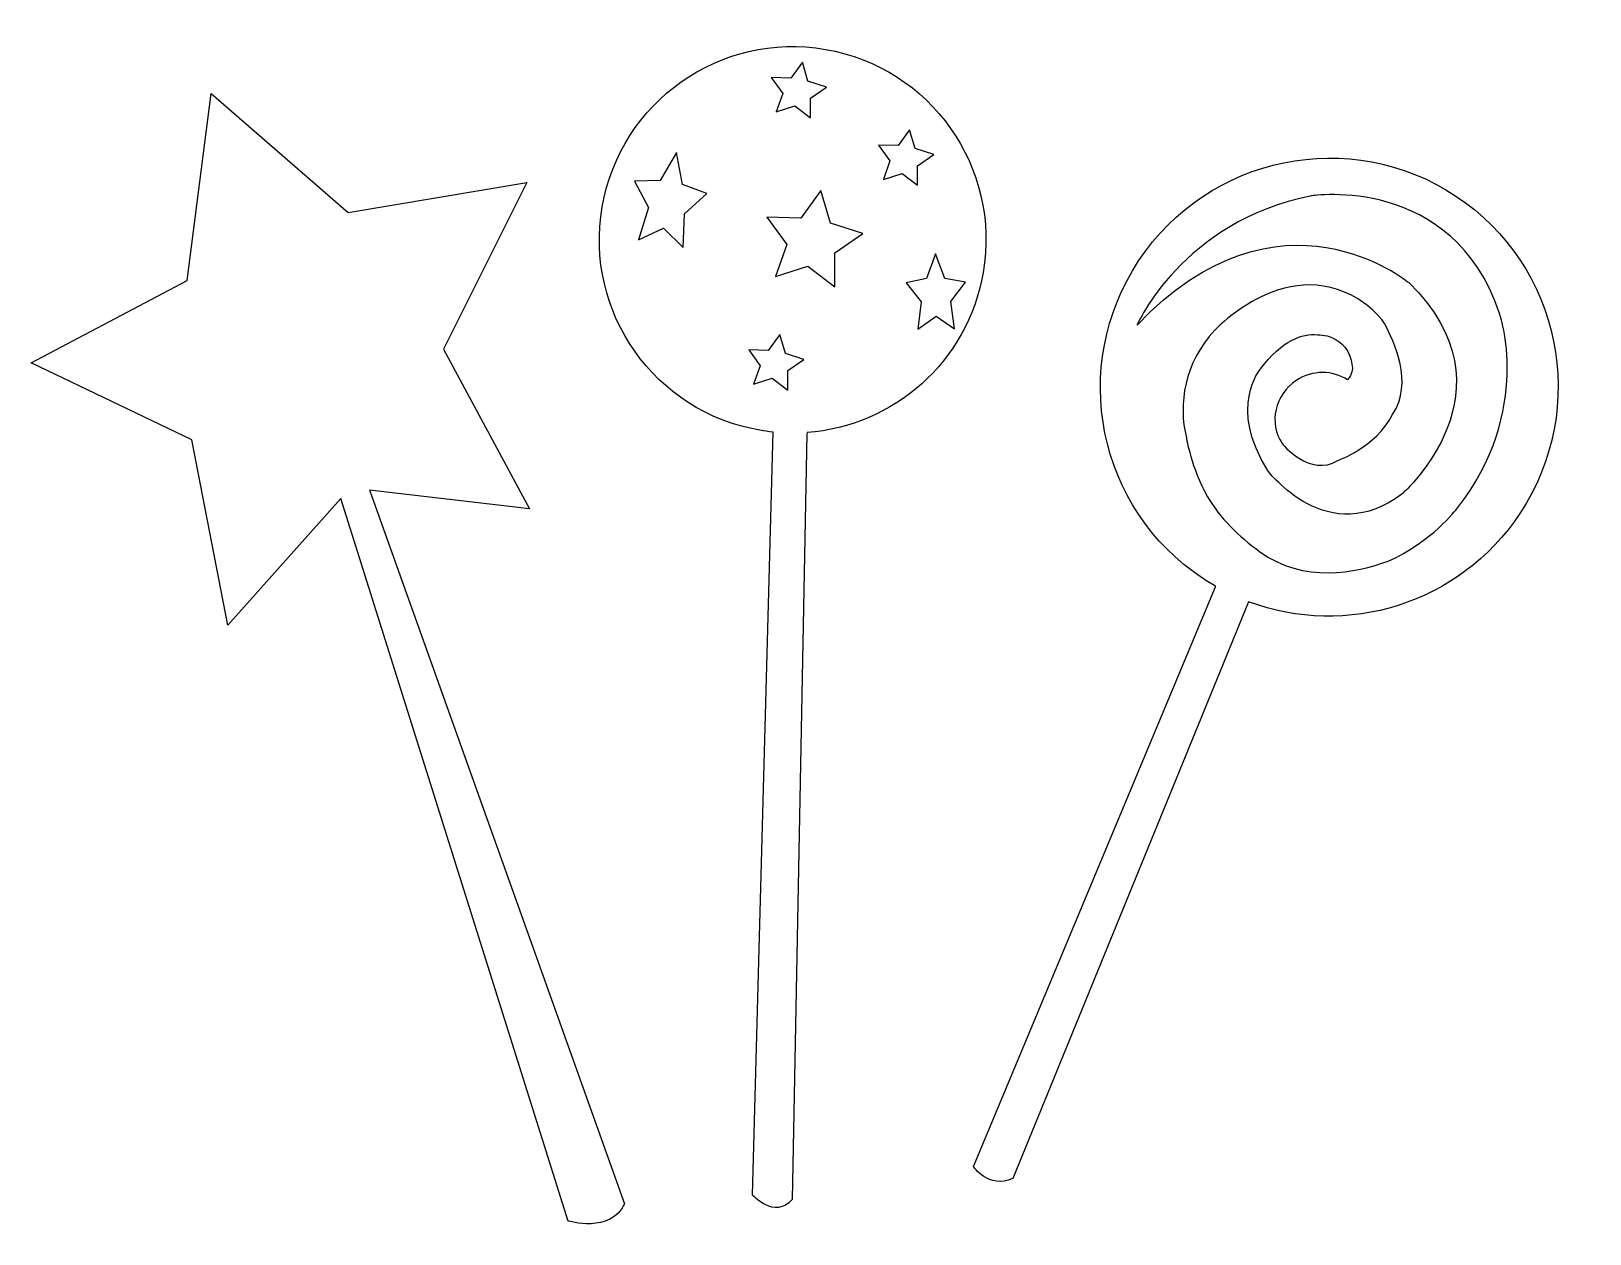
# Model space of a CAD drawing. Header units: centimetres. Extents: x -10.8 to 11.3, y -8.5 to 8.6.
import ezdxf

# ---------------------------------------------------------------- set-up
doc = ezdxf.new("R2010")
doc.units = ezdxf.units.CM
doc.header["$MEASUREMENT"] = 0
doc.layers.add('Camada 1', color=7, linetype='Continuous')

msp = doc.modelspace()

# ---------------------------------------------------------------- linework, layer by layer
at = {"layer": 'Camada 1', "color": 168}
for points, knots in [([(-0.30352, 2.88664), (-0.30352, 2.88664), (-0.59784, -7.95651), (-0.59784, -7.95651), (-0.59784, -7.95651), (-0.59784, -7.95651), (-0.28553, -8.31013), (-0.03385, -8.01816), (-0.03385, -8.01816), (-0.03385, -8.01816), (0.17189, 2.86206), (0.17189, 2.86206), (0.17189, 2.86206), (0.17189, 2.86206), (0.17567, 2.87767), (0.17567, 2.87767), (0.17567, 2.87767), (1.40347, 2.96832), (2.45908, 3.88211), (2.67781, 5.15012), (2.67781, 5.15012), (2.93649, 6.64483), (1.9333, 8.0658), (0.43861, 8.32322), (0.43861, 8.32322), (-1.05589, 8.58151), (-2.47668, 7.57916), (-2.73472, 6.08445), (-2.73472, 6.08445), (-2.99277, 4.58995), (-1.99024, 3.16877), (-0.49574, 2.91072), (-0.49574, 2.91072), (-0.43425, 2.90011), (-0.37287, 2.89164), (-0.3117, 2.88524), (-0.3117, 2.88524), (-0.3117, 2.88524), (-0.30352, 2.88664), (-0.30352, 2.88664)], [0, 0, 0, 0, 0.09090909, 0.09090909, 0.09090909, 0.09090909, 0.18181818, 0.18181818, 0.18181818, 0.18181818, 0.27272727, 0.27272727, 0.27272727, 0.27272727, 0.36363636, 0.36363636, 0.36363636, 0.36363636, 0.45454545, 0.45454545, 0.45454545, 0.45454545, 0.54545455, 0.54545455, 0.54545455, 0.54545455, 0.63636364, 0.63636364, 0.63636364, 0.63636364, 0.72727273, 0.72727273, 0.72727273, 0.72727273, 0.81818182, 0.81818182, 0.81818182, 0.81818182, 1, 1, 1, 1]), ([(0.10915, 8.13952), (0.10915, 8.13952), (0.18776, 7.87258), (0.18776, 7.87258), (0.18776, 7.87258), (0.18776, 7.87258), (0.45216, 7.78612), (0.45216, 7.78612), (0.45216, 7.78612), (0.45216, 7.78612), (0.22295, 7.62893), (0.22295, 7.62893), (0.22295, 7.62893), (0.22295, 7.62893), (0.22295, 7.35054), (0.22295, 7.35054), (0.22295, 7.35054), (0.22295, 7.35054), (0.00176, 7.51982), (0.00176, 7.51982), (0.00176, 7.51982), (0.00176, 7.51982), (-0.26267, 7.43422), (-0.26267, 7.43422), (-0.26267, 7.43422), (-0.26267, 7.43422), (-0.16985, 7.69632), (-0.16985, 7.69632), (-0.16985, 7.69632), (-0.16985, 7.69632), (-0.33257, 7.92172), (-0.33257, 7.92172), (-0.33257, 7.92172), (-0.33257, 7.92172), (-0.0546, 7.9141), (-0.0546, 7.9141), (-0.0546, 7.9141), (-0.0546, 7.9141), (0.10915, 8.13952), (0.10915, 8.13952)], [0, 0, 0, 0, 0.09090909, 0.09090909, 0.09090909, 0.09090909, 0.18181818, 0.18181818, 0.18181818, 0.18181818, 0.27272727, 0.27272727, 0.27272727, 0.27272727, 0.36363636, 0.36363636, 0.36363636, 0.36363636, 0.45454545, 0.45454545, 0.45454545, 0.45454545, 0.54545455, 0.54545455, 0.54545455, 0.54545455, 0.63636364, 0.63636364, 0.63636364, 0.63636364, 0.72727273, 0.72727273, 0.72727273, 0.72727273, 0.81818182, 0.81818182, 0.81818182, 0.81818182, 1, 1, 1, 1]), ([(-6.04172, 2.06069), (-6.04172, 2.06069), (-3.76522, 1.79627), (-3.76522, 1.79627), (-3.76522, 1.79627), (-3.76522, 1.79627), (-4.99024, 4.06155), (-4.99024, 4.06155), (-4.99024, 4.06155), (-4.99024, 4.06155), (-3.80292, 6.43084), (-3.80292, 6.43084), (-3.80292, 6.43084), (-3.80292, 6.43084), (-6.34234, 6.00626), (-6.34234, 6.00626), (-6.34234, 6.00626), (-6.34234, 6.00626), (-8.2915, 7.69377), (-8.2915, 7.69377), (-8.2915, 7.69377), (-8.2915, 7.69377), (-8.62964, 5.03696), (-8.62964, 5.03696), (-8.62964, 5.03696), (-8.62964, 5.03696), (-10.84745, 3.86727), (-10.84745, 3.86727), (-10.84745, 3.86727), (-10.84745, 3.86727), (-8.56354, 2.77531), (-8.56354, 2.77531), (-8.56354, 2.77531), (-8.56354, 2.77531), (-8.05379, 0.13969), (-8.05379, 0.13969), (-8.05379, 0.13969), (-8.05379, 0.13969), (-6.44848, 1.94275), (-6.44848, 1.94275), (-6.44848, 1.94275), (-6.44848, 1.94275), (-6.44869, 1.94259), (-6.44869, 1.94259), (-6.44869, 1.94259), (-6.44869, 1.94259), (-3.21604, -8.32499), (-3.21604, -8.32499), (-3.21604, -8.32499), (-3.21604, -8.32499), (-2.61562, -8.50721), (-2.41901, -8.08176), (-2.41901, -8.08176), (-2.41901, -8.08176), (-6.03341, 2.03715), (-6.03341, 2.03715), (-6.03341, 2.03715), (-6.03341, 2.03715), (-6.04172, 2.06069), (-6.04172, 2.06069)], [0, 0, 0, 0, 0.0625, 0.0625, 0.0625, 0.0625, 0.125, 0.125, 0.125, 0.125, 0.1875, 0.1875, 0.1875, 0.1875, 0.25, 0.25, 0.25, 0.25, 0.3125, 0.3125, 0.3125, 0.3125, 0.375, 0.375, 0.375, 0.375, 0.4375, 0.4375, 0.4375, 0.4375, 0.5, 0.5, 0.5, 0.5, 0.5625, 0.5625, 0.5625, 0.5625, 0.625, 0.625, 0.625, 0.625, 0.6875, 0.6875, 0.6875, 0.6875, 0.75, 0.75, 0.75, 0.75, 0.8125, 0.8125, 0.8125, 0.8125, 0.875, 0.875, 0.875, 0.875, 1, 1, 1, 1]), ([(1.63268, 7.18086), (1.63268, 7.18086), (1.7115, 6.91389), (1.7115, 6.91389), (1.7115, 6.91389), (1.7115, 6.91389), (1.97568, 6.82724), (1.97568, 6.82724), (1.97568, 6.82724), (1.97568, 6.82724), (1.74624, 6.67024), (1.74624, 6.67024), (1.74624, 6.67024), (1.74624, 6.67024), (1.74624, 6.39163), (1.74624, 6.39163), (1.74624, 6.39163), (1.74624, 6.39163), (1.52592, 6.56134), (1.52592, 6.56134), (1.52592, 6.56134), (1.52592, 6.56134), (1.26107, 6.47553), (1.26107, 6.47553), (1.26107, 6.47553), (1.26107, 6.47553), (1.35389, 6.73805), (1.35389, 6.73805), (1.35389, 6.73805), (1.35389, 6.73805), (1.19072, 6.96305), (1.19072, 6.96305), (1.19072, 6.96305), (1.19072, 6.96305), (1.46893, 6.95625), (1.46893, 6.95625), (1.46893, 6.95625), (1.46893, 6.95625), (1.63268, 7.18086), (1.63268, 7.18086)], [0, 0, 0, 0, 0.09090909, 0.09090909, 0.09090909, 0.09090909, 0.18181818, 0.18181818, 0.18181818, 0.18181818, 0.27272727, 0.27272727, 0.27272727, 0.27272727, 0.36363636, 0.36363636, 0.36363636, 0.36363636, 0.45454545, 0.45454545, 0.45454545, 0.45454545, 0.54545455, 0.54545455, 0.54545455, 0.54545455, 0.63636364, 0.63636364, 0.63636364, 0.63636364, 0.72727273, 0.72727273, 0.72727273, 0.72727273, 0.81818182, 0.81818182, 0.81818182, 0.81818182, 1, 1, 1, 1]), ([(5.98137, 0.68626), (5.98137, 0.68626), (2.53948, -7.55252), (2.53948, -7.55252), (2.53948, -7.55252), (2.53948, -7.55252), (2.7539, -7.86862), (3.0986, -7.72326), (3.0986, -7.72326), (3.0986, -7.72326), (6.44902, 0.47448), (6.44902, 0.47448), (6.44902, 0.47448), (7.83591, -0.04635), (9.44963, 0.43908), (10.30437, 1.72953), (10.30437, 1.72953), (11.29759, 3.22951), (10.89037, 5.24859), (9.39418, 6.23906), (9.39418, 6.23906), (7.89841, 7.22995), (5.88038, 6.81744), (4.88737, 5.31744), (4.88737, 5.31744), (3.89373, 3.81744), (4.30052, 1.79856), (5.79672, 0.80788), (5.79672, 0.80788), (5.85718, 0.76785), (5.91851, 0.73015), (5.98055, 0.69466), (5.98055, 0.69466), (5.98055, 0.69466), (5.98137, 0.68626), (5.98137, 0.68626)], [0, 0, 0, 0, 0.1, 0.1, 0.1, 0.1, 0.2, 0.2, 0.2, 0.2, 0.3, 0.3, 0.3, 0.3, 0.4, 0.4, 0.4, 0.4, 0.5, 0.5, 0.5, 0.5, 0.6, 0.6, 0.6, 0.6, 0.7, 0.7, 0.7, 0.7, 0.8, 0.8, 0.8, 0.8, 1, 1, 1, 1]), ([(-1.67708, 6.85775), (-1.67708, 6.85775), (-1.59275, 6.4033), (-1.59275, 6.4033), (-1.59275, 6.4033), (-1.59275, 6.4033), (-1.24953, 6.27405), (-1.24953, 6.27405), (-1.24953, 6.27405), (-1.24953, 6.27405), (-1.56352, 5.9855), (-1.56352, 5.9855), (-1.56352, 5.9855), (-1.56352, 5.9855), (-1.58365, 5.50541), (-1.58365, 5.50541), (-1.58365, 5.50541), (-1.58365, 5.50541), (-1.86287, 5.78209), (-1.86287, 5.78209), (-1.86287, 5.78209), (-1.86287, 5.78209), (-2.21839, 5.61516), (-2.21839, 5.61516), (-2.21839, 5.61516), (-2.21839, 5.61516), (-2.07665, 6.07448), (-2.07665, 6.07448), (-2.07665, 6.07448), (-2.07665, 6.07448), (-2.2758, 6.45053), (-2.2758, 6.45053), (-2.2758, 6.45053), (-2.2758, 6.45053), (-1.90927, 6.45796), (-1.90927, 6.45796), (-1.90927, 6.45796), (-1.90927, 6.45796), (-1.67708, 6.85775), (-1.67708, 6.85775)], [0, 0, 0, 0, 0.09090909, 0.09090909, 0.09090909, 0.09090909, 0.18181818, 0.18181818, 0.18181818, 0.18181818, 0.27272727, 0.27272727, 0.27272727, 0.27272727, 0.36363636, 0.36363636, 0.36363636, 0.36363636, 0.45454545, 0.45454545, 0.45454545, 0.45454545, 0.54545455, 0.54545455, 0.54545455, 0.54545455, 0.63636364, 0.63636364, 0.63636364, 0.63636364, 0.72727273, 0.72727273, 0.72727273, 0.72727273, 0.81818182, 0.81818182, 0.81818182, 0.81818182, 1, 1, 1, 1]), ([(8.37963, 4.42808), (8.37963, 4.42787), (8.38048, 4.42681), (8.38093, 4.42617), (8.38093, 4.42617), (8.51269, 4.17193), (8.80125, 3.59249), (8.4928, 3.13252), (8.4928, 3.13252), (8.25383, 2.66535), (7.71887, 2.48273), (7.71887, 2.48273), (7.71887, 2.48273), (7.31482, 2.23442), (6.9271, 2.72107), (6.9271, 2.72107), (6.9271, 2.72107), (6.73218, 3.01452), (6.82182, 3.41621), (7.12668, 3.6179), (7.12668, 3.6179), (7.35676, 3.77086), (7.64428, 3.76472), (7.85508, 3.62573), (7.85508, 3.62573), (7.89363, 3.6755), (7.9339, 3.74649), (7.92289, 3.82319), (7.92289, 3.82319), (7.85632, 4.29013), (7.42648, 4.2679), (7.42648, 4.2679), (7.42648, 4.2679), (7.21354, 4.2861), (6.92965, 4.19567), (6.6195, 3.78252), (6.6195, 3.78252), (6.6195, 3.78252), (6.14598, 3.2393), (6.72626, 2.33189), (6.72626, 2.33189), (6.72626, 2.33189), (7.58539, 1.19249), (8.64322, 2.0177), (8.64322, 2.0177), (8.64322, 2.0177), (10.29554, 3.48698), (8.72416, 5.00969), (8.72416, 5.00969), (8.72416, 5.00969), (6.88941, 6.53851), (4.86399, 4.40501), (4.86399, 4.40501), (4.86399, 4.40501), (5.50362, 5.87683), (7.34533, 6.24251), (7.34533, 6.24251), (7.34533, 6.24251), (9.35087, 6.54951), (10.01421, 4.57193), (10.01421, 4.57193), (10.01421, 4.57193), (10.50551, 3.19522), (9.4089, 1.79523), (9.4089, 1.79523), (9.4089, 1.79523), (9.04703, 1.31853), (8.43222, 1.05178), (8.43222, 1.05178), (7.96737, 0.88419), (7.23474, 0.72764), (6.60424, 1.18928), (6.60424, 1.18928), (6.31738, 1.39925), (6.03581, 1.6681), (5.86674, 1.9662), (5.86674, 1.9662), (5.63303, 2.3789), (5.56567, 2.80178), (5.56567, 2.80178), (5.56567, 2.80178), (5.44767, 3.29099), (5.53728, 3.86662), (5.96612, 4.32914), (5.96612, 4.32914), (5.96612, 4.32914), (7.03877, 5.48487), (8.11274, 4.70413), (8.11274, 4.70413), (8.11274, 4.70413), (8.30171, 4.55686), (8.3714, 4.44267), (8.3714, 4.44267), (8.3714, 4.44267), (8.37963, 4.42808), (8.37963, 4.42808)], [0, 0, 0, 0, 0.04, 0.04, 0.04, 0.04, 0.08, 0.08, 0.08, 0.08, 0.12, 0.12, 0.12, 0.12, 0.16, 0.16, 0.16, 0.16, 0.2, 0.2, 0.2, 0.2, 0.24, 0.24, 0.24, 0.24, 0.28, 0.28, 0.28, 0.28, 0.32, 0.32, 0.32, 0.32, 0.36, 0.36, 0.36, 0.36, 0.4, 0.4, 0.4, 0.4, 0.44, 0.44, 0.44, 0.44, 0.48, 0.48, 0.48, 0.48, 0.52, 0.52, 0.52, 0.52, 0.56, 0.56, 0.56, 0.56, 0.6, 0.6, 0.6, 0.6, 0.64, 0.64, 0.64, 0.64, 0.68, 0.68, 0.68, 0.68, 0.72, 0.72, 0.72, 0.72, 0.76, 0.76, 0.76, 0.76, 0.8, 0.8, 0.8, 0.8, 0.84, 0.84, 0.84, 0.84, 0.88, 0.88, 0.88, 0.88, 0.92, 0.92, 0.92, 0.92, 1, 1, 1, 1]), ([(0.37231, 6.31789), (0.37231, 6.31789), (0.50897, 5.85455), (0.50897, 5.85455), (0.50897, 5.85455), (0.50897, 5.85455), (0.96828, 5.70435), (0.96828, 5.70435), (0.96828, 5.70435), (0.96828, 5.70435), (0.57038, 5.43082), (0.57038, 5.43082), (0.57038, 5.43082), (0.57038, 5.43082), (0.56913, 4.94777), (0.56913, 4.94777), (0.56913, 4.94777), (0.56913, 4.94777), (0.18628, 5.24183), (0.18628, 5.24183), (0.18628, 5.24183), (0.18628, 5.24183), (-0.2737, 5.09332), (-0.2737, 5.09332), (-0.2737, 5.09332), (-0.2737, 5.09332), (-0.11183, 5.54862), (-0.11183, 5.54862), (-0.11183, 5.54862), (-0.11183, 5.54862), (-0.39551, 5.93972), (-0.39551, 5.93972), (-0.39551, 5.93972), (-0.39551, 5.93972), (0.08775, 5.92681), (0.08775, 5.92681), (0.08775, 5.92681), (0.08775, 5.92681), (0.37231, 6.31789), (0.37231, 6.31789)], [0, 0, 0, 0, 0.09090909, 0.09090909, 0.09090909, 0.09090909, 0.18181818, 0.18181818, 0.18181818, 0.18181818, 0.27272727, 0.27272727, 0.27272727, 0.27272727, 0.36363636, 0.36363636, 0.36363636, 0.36363636, 0.45454545, 0.45454545, 0.45454545, 0.45454545, 0.54545455, 0.54545455, 0.54545455, 0.54545455, 0.63636364, 0.63636364, 0.63636364, 0.63636364, 0.72727273, 0.72727273, 0.72727273, 0.72727273, 0.81818182, 0.81818182, 0.81818182, 0.81818182, 1, 1, 1, 1]), ([(2.00259, 5.41918), (2.00259, 5.41918), (2.13565, 5.06811), (2.13565, 5.06811), (2.13565, 5.06811), (2.13565, 5.06811), (2.42846, 5.01387), (2.42846, 5.01387), (2.42846, 5.01387), (2.42846, 5.01387), (2.2187, 4.73844), (2.2187, 4.73844), (2.2187, 4.73844), (2.2187, 4.73844), (2.27125, 4.35201), (2.27125, 4.35201), (2.27125, 4.35201), (2.27125, 4.35201), (2.00854, 4.53251), (2.00854, 4.53251), (2.00854, 4.53251), (2.00854, 4.53251), (1.74901, 4.34775), (1.74901, 4.34775), (1.74901, 4.34775), (1.74901, 4.34775), (1.79624, 4.73529), (1.79624, 4.73529), (1.79624, 4.73529), (1.79624, 4.73529), (1.58267, 5.00752), (1.58267, 5.00752), (1.58267, 5.00752), (1.58267, 5.00752), (1.87467, 5.06641), (1.87467, 5.06641), (1.87467, 5.06641), (1.87467, 5.06641), (2.00259, 5.41918), (2.00259, 5.41918)], [0, 0, 0, 0, 0.09090909, 0.09090909, 0.09090909, 0.09090909, 0.18181818, 0.18181818, 0.18181818, 0.18181818, 0.27272727, 0.27272727, 0.27272727, 0.27272727, 0.36363636, 0.36363636, 0.36363636, 0.36363636, 0.45454545, 0.45454545, 0.45454545, 0.45454545, 0.54545455, 0.54545455, 0.54545455, 0.54545455, 0.63636364, 0.63636364, 0.63636364, 0.63636364, 0.72727273, 0.72727273, 0.72727273, 0.72727273, 0.81818182, 0.81818182, 0.81818182, 0.81818182, 1, 1, 1, 1]), ([(-0.21139, 4.26936), (-0.21139, 4.26936), (-0.13215, 4.00308), (-0.13215, 4.00308), (-0.13215, 4.00308), (-0.13215, 4.00308), (0.13204, 3.91706), (0.13204, 3.91706), (0.13204, 3.91706), (0.13204, 3.91706), (-0.09698, 3.75921), (-0.09698, 3.75921), (-0.09698, 3.75921), (-0.09698, 3.75921), (-0.09741, 3.48124), (-0.09741, 3.48124), (-0.09741, 3.48124), (-0.09741, 3.48124), (-0.31818, 3.65031), (-0.31818, 3.65031), (-0.31818, 3.65031), (-0.31818, 3.65031), (-0.5826, 3.56493), (-0.5826, 3.56493), (-0.5826, 3.56493), (-0.5826, 3.56493), (-0.48976, 3.827), (-0.48976, 3.827), (-0.48976, 3.827), (-0.48976, 3.827), (-0.65332, 4.052), (-0.65332, 4.052), (-0.65332, 4.052), (-0.65332, 4.052), (-0.37495, 4.0448), (-0.37495, 4.0448), (-0.37495, 4.0448), (-0.37495, 4.0448), (-0.21139, 4.26936), (-0.21139, 4.26936)], [0, 0, 0, 0, 0.09090909, 0.09090909, 0.09090909, 0.09090909, 0.18181818, 0.18181818, 0.18181818, 0.18181818, 0.27272727, 0.27272727, 0.27272727, 0.27272727, 0.36363636, 0.36363636, 0.36363636, 0.36363636, 0.45454545, 0.45454545, 0.45454545, 0.45454545, 0.54545455, 0.54545455, 0.54545455, 0.54545455, 0.63636364, 0.63636364, 0.63636364, 0.63636364, 0.72727273, 0.72727273, 0.72727273, 0.72727273, 0.81818182, 0.81818182, 0.81818182, 0.81818182, 1, 1, 1, 1])]:
    msp.add_open_spline(points, degree=3, knots=knots, dxfattribs=at)

doc.saveas('drawing.dxf')
